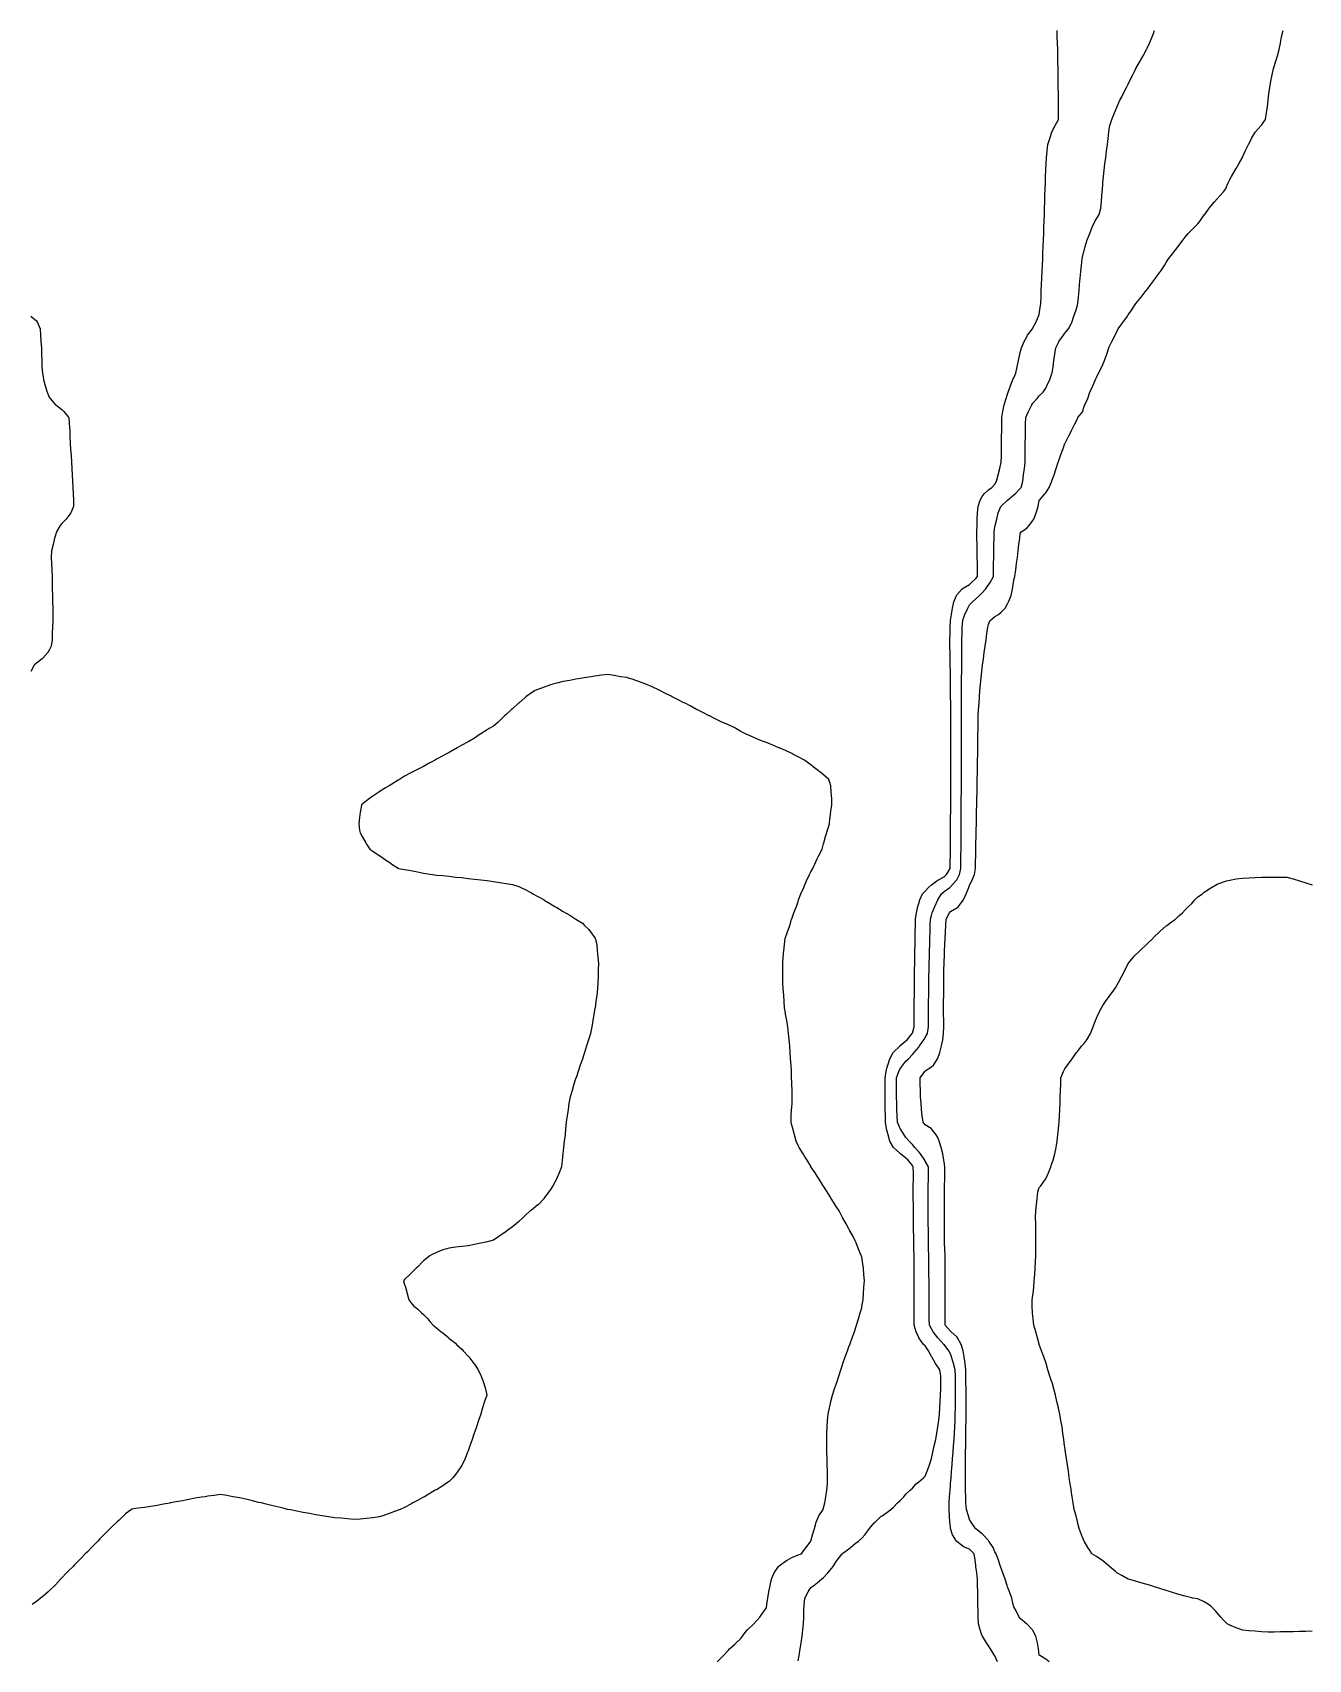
# Model space of a CAD drawing. Header units: inches. Extents: x -13671948.9 to -13671906.2, y 5686257.7 to 5686300.4.
# Drawn here: x -13671923.66 to -13671915.28, y 5686265.02 to 5686275.7 of the extents above; entities that cross this region are included whole.
import ezdxf

# ---------------------------------------------------------------- set-up
doc = ezdxf.new("R2010")
doc.units = ezdxf.units.IN
doc.header["$MEASUREMENT"] = 0

msp = doc.modelspace()

# ---------------------------------------------------------------- linework, layer by layer
for points in [[(-13671918.632, 5686265.007), (-13671918.626, 5686265.043), (-13671918.619, 5686265.085), (-13671918.613, 5686265.126), (-13671918.607, 5686265.168), (-13671918.602, 5686265.21), (-13671918.597, 5686265.251), (-13671918.595, 5686265.293), (-13671918.594, 5686265.335), (-13671918.592, 5686265.376), (-13671918.591, 5686265.395), (-13671918.589, 5686265.418), (-13671918.567, 5686265.46), (-13671918.549, 5686265.489), (-13671918.53, 5686265.502), (-13671918.507, 5686265.519), (-13671918.48, 5686265.543), (-13671918.466, 5686265.555), (-13671918.438, 5686265.585), (-13671918.424, 5686265.601), (-13671918.403, 5686265.627), (-13671918.382, 5686265.66), (-13671918.375, 5686265.668), (-13671918.344, 5686265.71), (-13671918.341, 5686265.712), (-13671918.299, 5686265.743), (-13671918.288, 5686265.752), (-13671918.257, 5686265.777), (-13671918.235, 5686265.793), (-13671918.215, 5686265.812), (-13671918.194, 5686265.835), (-13671918.174, 5686265.861), (-13671918.163, 5686265.877), (-13671918.132, 5686265.913), (-13671918.127, 5686265.918), (-13671918.09, 5686265.954), (-13671918.08, 5686265.96), (-13671918.049, 5686265.981), (-13671918.023, 5686266.002), (-13671918.007, 5686266.016), (-13671917.979, 5686266.044), (-13671917.965, 5686266.059), (-13671917.938, 5686266.085), (-13671917.924, 5686266.101), (-13671917.897, 5686266.127), (-13671917.882, 5686266.141), (-13671917.856, 5686266.169), (-13671917.84, 5686266.182), (-13671917.808, 5686266.21), (-13671917.798, 5686266.22), (-13671917.785, 5686266.252), (-13671917.769, 5686266.294), (-13671917.757, 5686266.335), (-13671917.757, 5686266.337), (-13671917.748, 5686266.377), (-13671917.738, 5686266.419), (-13671917.728, 5686266.461), (-13671917.722, 5686266.502), (-13671917.715, 5686266.544), (-13671917.715, 5686266.546), (-13671917.709, 5686266.586), (-13671917.704, 5686266.627), (-13671917.702, 5686266.669), (-13671917.699, 5686266.711), (-13671917.697, 5686266.752), (-13671917.696, 5686266.794), (-13671917.695, 5686266.836), (-13671917.694, 5686266.878), (-13671917.702, 5686266.919), (-13671917.715, 5686266.938), (-13671917.73, 5686266.961), (-13671917.755, 5686267.003), (-13671917.757, 5686267.007), (-13671917.776, 5686267.044), (-13671917.798, 5686267.076), (-13671917.808, 5686267.086), (-13671917.839, 5686267.128), (-13671917.84, 5686267.13), (-13671917.858, 5686267.169), (-13671917.87, 5686267.211), (-13671917.87, 5686267.253), (-13671917.87, 5686267.294), (-13671917.87, 5686267.336), (-13671917.87, 5686267.378), (-13671917.87, 5686267.42), (-13671917.87, 5686267.461), (-13671917.87, 5686267.503), (-13671917.87, 5686267.545), (-13671917.87, 5686267.586), (-13671917.871, 5686267.628), (-13671917.871, 5686267.67), (-13671917.872, 5686267.711), (-13671917.873, 5686267.753), (-13671917.873, 5686267.795), (-13671917.874, 5686267.837), (-13671917.874, 5686267.878), (-13671917.875, 5686267.92), (-13671917.875, 5686267.962), (-13671917.875, 5686268.003), (-13671917.876, 5686268.045), (-13671917.876, 5686268.087), (-13671917.876, 5686268.128), (-13671917.875, 5686268.17), (-13671917.875, 5686268.212), (-13671917.877, 5686268.253), (-13671917.882, 5686268.26), (-13671917.91, 5686268.295), (-13671917.924, 5686268.309), (-13671917.959, 5686268.337), (-13671917.965, 5686268.342), (-13671918.007, 5686268.379), (-13671918.007, 5686268.379), (-13671918.03, 5686268.42), (-13671918.041, 5686268.462), (-13671918.049, 5686268.494), (-13671918.051, 5686268.504), (-13671918.058, 5686268.545), (-13671918.059, 5686268.587), (-13671918.06, 5686268.629), (-13671918.061, 5686268.67), (-13671918.061, 5686268.712), (-13671918.061, 5686268.754), (-13671918.06, 5686268.796), (-13671918.06, 5686268.837), (-13671918.054, 5686268.879), (-13671918.049, 5686268.901), (-13671918.043, 5686268.921), (-13671918.03, 5686268.962), (-13671918.008, 5686269.004), (-13671918.007, 5686269.006), (-13671917.965, 5686269.044), (-13671917.964, 5686269.046), (-13671917.924, 5686269.079), (-13671917.916, 5686269.087), (-13671917.883, 5686269.129), (-13671917.882, 5686269.131), (-13671917.871, 5686269.171), (-13671917.871, 5686269.213), (-13671917.871, 5686269.254), (-13671917.87, 5686269.296), (-13671917.87, 5686269.338), (-13671917.869, 5686269.379), (-13671917.869, 5686269.421), (-13671917.868, 5686269.463), (-13671917.867, 5686269.504), (-13671917.867, 5686269.546), (-13671917.866, 5686269.588), (-13671917.865, 5686269.629), (-13671917.865, 5686269.671), (-13671917.864, 5686269.713), (-13671917.863, 5686269.755), (-13671917.863, 5686269.796), (-13671917.862, 5686269.838), (-13671917.861, 5686269.88), (-13671917.855, 5686269.921), (-13671917.846, 5686269.963), (-13671917.84, 5686269.983), (-13671917.834, 5686270.005), (-13671917.816, 5686270.046), (-13671917.798, 5686270.064), (-13671917.775, 5686270.088), (-13671917.757, 5686270.104), (-13671917.722, 5686270.13), (-13671917.715, 5686270.135), (-13671917.673, 5686270.158), (-13671917.657, 5686270.172), (-13671917.633, 5686270.213), (-13671917.633, 5686270.255), (-13671917.632, 5686270.297), (-13671917.632, 5686270.338), (-13671917.632, 5686270.358), (-13671917.632, 5686270.38), (-13671917.631, 5686270.422), (-13671917.631, 5686270.463), (-13671917.631, 5686270.505), (-13671917.631, 5686270.547), (-13671917.63, 5686270.589), (-13671917.63, 5686270.63), (-13671917.63, 5686270.672), (-13671917.63, 5686270.714), (-13671917.629, 5686270.755), (-13671917.629, 5686270.797), (-13671917.629, 5686270.839), (-13671917.629, 5686270.88), (-13671917.629, 5686270.922), (-13671917.629, 5686270.964), (-13671917.629, 5686271.005), (-13671917.629, 5686271.047), (-13671917.629, 5686271.089), (-13671917.629, 5686271.131), (-13671917.629, 5686271.172), (-13671917.63, 5686271.214), (-13671917.63, 5686271.256), (-13671917.63, 5686271.297), (-13671917.631, 5686271.339), (-13671917.631, 5686271.381), (-13671917.631, 5686271.422), (-13671917.632, 5686271.464), (-13671917.632, 5686271.47), (-13671917.632, 5686271.506), (-13671917.633, 5686271.548), (-13671917.634, 5686271.589), (-13671917.634, 5686271.631), (-13671917.635, 5686271.673), (-13671917.635, 5686271.714), (-13671917.634, 5686271.756), (-13671917.634, 5686271.798), (-13671917.632, 5686271.839), (-13671917.632, 5686271.841), (-13671917.626, 5686271.881), (-13671917.619, 5686271.923), (-13671917.61, 5686271.964), (-13671917.592, 5686272.006), (-13671917.59, 5686272.01), (-13671917.556, 5686272.048), (-13671917.548, 5686272.054), (-13671917.507, 5686272.077), (-13671917.493, 5686272.09), (-13671917.465, 5686272.117), (-13671917.454, 5686272.131), (-13671917.454, 5686272.173), (-13671917.455, 5686272.215), (-13671917.456, 5686272.256), (-13671917.456, 5686272.298), (-13671917.457, 5686272.34), (-13671917.458, 5686272.381), (-13671917.458, 5686272.423), (-13671917.457, 5686272.465), (-13671917.456, 5686272.507), (-13671917.454, 5686272.548), (-13671917.45, 5686272.59), (-13671917.436, 5686272.632), (-13671917.423, 5686272.656), (-13671917.411, 5686272.673), (-13671917.382, 5686272.7), (-13671917.359, 5686272.715), (-13671917.34, 5686272.737), (-13671917.329, 5686272.757), (-13671917.319, 5686272.798), (-13671917.308, 5686272.84), (-13671917.298, 5686272.882), (-13671917.298, 5686272.882), (-13671917.297, 5686272.924), (-13671917.297, 5686272.965), (-13671917.296, 5686273.007), (-13671917.296, 5686273.049), (-13671917.295, 5686273.09), (-13671917.294, 5686273.132), (-13671917.294, 5686273.174), (-13671917.287, 5686273.215), (-13671917.278, 5686273.257), (-13671917.266, 5686273.299), (-13671917.256, 5686273.328), (-13671917.252, 5686273.34), (-13671917.238, 5686273.382), (-13671917.221, 5686273.424), (-13671917.215, 5686273.435), (-13671917.203, 5686273.466), (-13671917.193, 5686273.507), (-13671917.185, 5686273.549), (-13671917.176, 5686273.591), (-13671917.173, 5686273.601), (-13671917.165, 5686273.632), (-13671917.148, 5686273.674), (-13671917.131, 5686273.705), (-13671917.125, 5686273.716), (-13671917.093, 5686273.757), (-13671917.09, 5686273.763), (-13671917.07, 5686273.799), (-13671917.053, 5686273.841), (-13671917.048, 5686273.852), (-13671917.044, 5686273.883), (-13671917.038, 5686273.924), (-13671917.036, 5686273.966), (-13671917.035, 5686274.008), (-13671917.033, 5686274.049), (-13671917.031, 5686274.091), (-13671917.03, 5686274.133), (-13671917.028, 5686274.174), (-13671917.026, 5686274.216), (-13671917.024, 5686274.258), (-13671917.023, 5686274.299), (-13671917.021, 5686274.341), (-13671917.019, 5686274.383), (-13671917.018, 5686274.425), (-13671917.016, 5686274.466), (-13671917.015, 5686274.508), (-13671917.013, 5686274.55), (-13671917.012, 5686274.591), (-13671917.011, 5686274.633), (-13671917.009, 5686274.675), (-13671917.008, 5686274.716), (-13671917.007, 5686274.758), (-13671917.006, 5686274.8), (-13671917.006, 5686274.804), (-13671917.004, 5686274.842), (-13671917, 5686274.883), (-13671916.996, 5686274.925), (-13671916.991, 5686274.967), (-13671916.98, 5686275.008), (-13671916.965, 5686275.05), (-13671916.965, 5686275.051), (-13671916.943, 5686275.092), (-13671916.923, 5686275.133), (-13671916.923, 5686275.133), (-13671916.923, 5686275.175), (-13671916.923, 5686275.202), (-13671916.923, 5686275.217), (-13671916.923, 5686275.259), (-13671916.923, 5686275.3), (-13671916.924, 5686275.342), (-13671916.924, 5686275.384), (-13671916.925, 5686275.425), (-13671916.925, 5686275.467), (-13671916.926, 5686275.509), (-13671916.926, 5686275.55), (-13671916.927, 5686275.592), (-13671916.929, 5686275.634), (-13671916.93, 5686275.675), (-13671916.931, 5686275.717)], [(-13671917.323, 5686265.001), (-13671917.34, 5686265.04), (-13671917.342, 5686265.043), (-13671917.368, 5686265.085), (-13671917.382, 5686265.106), (-13671917.394, 5686265.126), (-13671917.422, 5686265.168), (-13671917.423, 5686265.171), (-13671917.437, 5686265.21), (-13671917.447, 5686265.251), (-13671917.45, 5686265.293), (-13671917.45, 5686265.335), (-13671917.451, 5686265.376), (-13671917.451, 5686265.418), (-13671917.452, 5686265.46), (-13671917.454, 5686265.502), (-13671917.455, 5686265.543), (-13671917.458, 5686265.585), (-13671917.464, 5686265.627), (-13671917.465, 5686265.636), (-13671917.47, 5686265.668), (-13671917.476, 5686265.71), (-13671917.507, 5686265.74), (-13671917.535, 5686265.752), (-13671917.548, 5686265.758), (-13671917.59, 5686265.79), (-13671917.593, 5686265.793), (-13671917.619, 5686265.835), (-13671917.631, 5686265.877), (-13671917.632, 5686265.888), (-13671917.635, 5686265.918), (-13671917.638, 5686265.96), (-13671917.641, 5686266.002), (-13671917.64, 5686266.044), (-13671917.637, 5686266.085), (-13671917.634, 5686266.127), (-13671917.632, 5686266.16), (-13671917.631, 5686266.169), (-13671917.628, 5686266.21), (-13671917.625, 5686266.252), (-13671917.621, 5686266.294), (-13671917.618, 5686266.335), (-13671917.614, 5686266.377), (-13671917.611, 5686266.419), (-13671917.608, 5686266.461), (-13671917.605, 5686266.502), (-13671917.603, 5686266.544), (-13671917.601, 5686266.586), (-13671917.6, 5686266.627), (-13671917.599, 5686266.669), (-13671917.599, 5686266.711), (-13671917.598, 5686266.752), (-13671917.598, 5686266.794), (-13671917.598, 5686266.836), (-13671917.598, 5686266.878), (-13671917.601, 5686266.919), (-13671917.612, 5686266.961), (-13671917.624, 5686267.003), (-13671917.632, 5686267.024), (-13671917.642, 5686267.044), (-13671917.673, 5686267.084), (-13671917.675, 5686267.086), (-13671917.714, 5686267.128), (-13671917.715, 5686267.129), (-13671917.746, 5686267.169), (-13671917.757, 5686267.187), (-13671917.77, 5686267.211), (-13671917.771, 5686267.253), (-13671917.771, 5686267.294), (-13671917.771, 5686267.336), (-13671917.772, 5686267.378), (-13671917.772, 5686267.42), (-13671917.772, 5686267.461), (-13671917.772, 5686267.503), (-13671917.773, 5686267.545), (-13671917.773, 5686267.586), (-13671917.774, 5686267.628), (-13671917.774, 5686267.67), (-13671917.775, 5686267.711), (-13671917.776, 5686267.753), (-13671917.777, 5686267.795), (-13671917.777, 5686267.837), (-13671917.778, 5686267.878), (-13671917.778, 5686267.92), (-13671917.778, 5686267.962), (-13671917.778, 5686268.003), (-13671917.778, 5686268.045), (-13671917.778, 5686268.087), (-13671917.778, 5686268.128), (-13671917.777, 5686268.17), (-13671917.776, 5686268.212), (-13671917.777, 5686268.253), (-13671917.798, 5686268.29), (-13671917.801, 5686268.295), (-13671917.829, 5686268.337), (-13671917.84, 5686268.351), (-13671917.866, 5686268.379), (-13671917.882, 5686268.398), (-13671917.904, 5686268.42), (-13671917.924, 5686268.444), (-13671917.935, 5686268.462), (-13671917.962, 5686268.504), (-13671917.965, 5686268.508), (-13671917.979, 5686268.545), (-13671917.982, 5686268.587), (-13671917.983, 5686268.629), (-13671917.985, 5686268.67), (-13671917.986, 5686268.712), (-13671917.986, 5686268.754), (-13671917.986, 5686268.796), (-13671917.986, 5686268.837), (-13671917.972, 5686268.879), (-13671917.965, 5686268.893), (-13671917.944, 5686268.921), (-13671917.924, 5686268.946), (-13671917.908, 5686268.962), (-13671917.882, 5686268.99), (-13671917.871, 5686269.004), (-13671917.84, 5686269.039), (-13671917.835, 5686269.046), (-13671917.807, 5686269.087), (-13671917.798, 5686269.102), (-13671917.783, 5686269.129), (-13671917.775, 5686269.171), (-13671917.775, 5686269.213), (-13671917.775, 5686269.254), (-13671917.775, 5686269.296), (-13671917.775, 5686269.338), (-13671917.774, 5686269.379), (-13671917.774, 5686269.421), (-13671917.773, 5686269.463), (-13671917.773, 5686269.504), (-13671917.772, 5686269.546), (-13671917.771, 5686269.588), (-13671917.77, 5686269.629), (-13671917.769, 5686269.671), (-13671917.768, 5686269.713), (-13671917.767, 5686269.755), (-13671917.766, 5686269.796), (-13671917.764, 5686269.838), (-13671917.763, 5686269.88), (-13671917.757, 5686269.904), (-13671917.752, 5686269.921), (-13671917.735, 5686269.963), (-13671917.715, 5686270.005), (-13671917.715, 5686270.005), (-13671917.691, 5686270.046), (-13671917.673, 5686270.06), (-13671917.635, 5686270.088), (-13671917.632, 5686270.091), (-13671917.596, 5686270.13), (-13671917.59, 5686270.138), (-13671917.572, 5686270.172), (-13671917.563, 5686270.213), (-13671917.563, 5686270.255), (-13671917.563, 5686270.297), (-13671917.562, 5686270.338), (-13671917.562, 5686270.38), (-13671917.562, 5686270.422), (-13671917.562, 5686270.463), (-13671917.561, 5686270.505), (-13671917.561, 5686270.547), (-13671917.561, 5686270.589), (-13671917.561, 5686270.63), (-13671917.561, 5686270.672), (-13671917.56, 5686270.714), (-13671917.56, 5686270.755), (-13671917.56, 5686270.797), (-13671917.56, 5686270.839), (-13671917.56, 5686270.88), (-13671917.56, 5686270.922), (-13671917.56, 5686270.964), (-13671917.559, 5686271.005), (-13671917.559, 5686271.047), (-13671917.559, 5686271.089), (-13671917.559, 5686271.131), (-13671917.56, 5686271.172), (-13671917.56, 5686271.214), (-13671917.56, 5686271.256), (-13671917.559, 5686271.297), (-13671917.559, 5686271.339), (-13671917.559, 5686271.381), (-13671917.559, 5686271.422), (-13671917.559, 5686271.464), (-13671917.558, 5686271.506), (-13671917.558, 5686271.548), (-13671917.558, 5686271.589), (-13671917.557, 5686271.631), (-13671917.557, 5686271.673), (-13671917.556, 5686271.714), (-13671917.555, 5686271.756), (-13671917.554, 5686271.798), (-13671917.551, 5686271.839), (-13671917.548, 5686271.849), (-13671917.537, 5686271.881), (-13671917.518, 5686271.923), (-13671917.507, 5686271.944), (-13671917.487, 5686271.964), (-13671917.465, 5686271.984), (-13671917.441, 5686272.006), (-13671917.423, 5686272.023), (-13671917.401, 5686272.048), (-13671917.382, 5686272.075), (-13671917.372, 5686272.09), (-13671917.349, 5686272.131), (-13671917.348, 5686272.173), (-13671917.348, 5686272.215), (-13671917.347, 5686272.256), (-13671917.347, 5686272.298), (-13671917.346, 5686272.34), (-13671917.345, 5686272.381), (-13671917.345, 5686272.423), (-13671917.34, 5686272.455), (-13671917.338, 5686272.465), (-13671917.328, 5686272.507), (-13671917.318, 5686272.548), (-13671917.3, 5686272.59), (-13671917.298, 5686272.592), (-13671917.256, 5686272.632), (-13671917.256, 5686272.632), (-13671917.215, 5686272.666), (-13671917.207, 5686272.673), (-13671917.173, 5686272.708), (-13671917.168, 5686272.715), (-13671917.156, 5686272.757), (-13671917.151, 5686272.798), (-13671917.146, 5686272.84), (-13671917.142, 5686272.882), (-13671917.142, 5686272.924), (-13671917.141, 5686272.965), (-13671917.14, 5686273.007), (-13671917.139, 5686273.049), (-13671917.139, 5686273.09), (-13671917.138, 5686273.132), (-13671917.137, 5686273.174), (-13671917.131, 5686273.189), (-13671917.12, 5686273.215), (-13671917.097, 5686273.257), (-13671917.09, 5686273.268), (-13671917.063, 5686273.299), (-13671917.048, 5686273.316), (-13671917.022, 5686273.34), (-13671917.006, 5686273.367), (-13671916.998, 5686273.382), (-13671916.979, 5686273.424), (-13671916.965, 5686273.463), (-13671916.964, 5686273.466), (-13671916.957, 5686273.507), (-13671916.952, 5686273.549), (-13671916.947, 5686273.591), (-13671916.94, 5686273.632), (-13671916.923, 5686273.667), (-13671916.919, 5686273.674), (-13671916.89, 5686273.716), (-13671916.881, 5686273.728), (-13671916.856, 5686273.757), (-13671916.839, 5686273.789), (-13671916.834, 5686273.799), (-13671916.821, 5686273.841), (-13671916.807, 5686273.883), (-13671916.798, 5686273.913), (-13671916.794, 5686273.924), (-13671916.79, 5686273.966), (-13671916.787, 5686274.008), (-13671916.783, 5686274.049), (-13671916.779, 5686274.091), (-13671916.775, 5686274.133), (-13671916.77, 5686274.174), (-13671916.766, 5686274.216), (-13671916.757, 5686274.258), (-13671916.756, 5686274.261), (-13671916.746, 5686274.299), (-13671916.733, 5686274.341), (-13671916.717, 5686274.383), (-13671916.714, 5686274.391), (-13671916.701, 5686274.425), (-13671916.681, 5686274.466), (-13671916.673, 5686274.48), (-13671916.654, 5686274.508), (-13671916.643, 5686274.55), (-13671916.64, 5686274.591), (-13671916.637, 5686274.633), (-13671916.634, 5686274.675), (-13671916.631, 5686274.707), (-13671916.63, 5686274.716), (-13671916.627, 5686274.758), (-13671916.623, 5686274.8), (-13671916.617, 5686274.842), (-13671916.611, 5686274.883), (-13671916.606, 5686274.925), (-13671916.6, 5686274.967), (-13671916.595, 5686275.008), (-13671916.591, 5686275.05), (-13671916.589, 5686275.069), (-13671916.585, 5686275.092), (-13671916.572, 5686275.133), (-13671916.555, 5686275.175), (-13671916.548, 5686275.192), (-13671916.537, 5686275.217), (-13671916.518, 5686275.259), (-13671916.506, 5686275.282), (-13671916.497, 5686275.3), (-13671916.476, 5686275.342), (-13671916.464, 5686275.364), (-13671916.455, 5686275.384), (-13671916.434, 5686275.425), (-13671916.422, 5686275.448), (-13671916.413, 5686275.467), (-13671916.39, 5686275.509), (-13671916.381, 5686275.524), (-13671916.365, 5686275.55), (-13671916.343, 5686275.592), (-13671916.339, 5686275.602), (-13671916.325, 5686275.634), (-13671916.307, 5686275.675), (-13671916.297, 5686275.698), (-13671916.291, 5686275.717)], [(-13671916.984, 5686265.001), (-13671917.006, 5686265.018), (-13671917.045, 5686265.043), (-13671917.048, 5686265.045), (-13671917.054, 5686265.085), (-13671917.061, 5686265.126), (-13671917.072, 5686265.168), (-13671917.09, 5686265.206), (-13671917.092, 5686265.21), (-13671917.131, 5686265.25), (-13671917.133, 5686265.251), (-13671917.173, 5686265.285), (-13671917.18, 5686265.293), (-13671917.201, 5686265.335), (-13671917.215, 5686265.362), (-13671917.219, 5686265.376), (-13671917.229, 5686265.418), (-13671917.245, 5686265.46), (-13671917.256, 5686265.492), (-13671917.259, 5686265.502), (-13671917.273, 5686265.543), (-13671917.287, 5686265.585), (-13671917.298, 5686265.615), (-13671917.302, 5686265.627), (-13671917.317, 5686265.668), (-13671917.331, 5686265.71), (-13671917.34, 5686265.724), (-13671917.352, 5686265.752), (-13671917.379, 5686265.793), (-13671917.382, 5686265.797), (-13671917.417, 5686265.835), (-13671917.423, 5686265.841), (-13671917.465, 5686265.875), (-13671917.467, 5686265.877), (-13671917.495, 5686265.918), (-13671917.507, 5686265.935), (-13671917.514, 5686265.96), (-13671917.526, 5686266.002), (-13671917.53, 5686266.044), (-13671917.531, 5686266.085), (-13671917.533, 5686266.127), (-13671917.534, 5686266.169), (-13671917.534, 5686266.21), (-13671917.534, 5686266.252), (-13671917.534, 5686266.294), (-13671917.533, 5686266.335), (-13671917.532, 5686266.377), (-13671917.531, 5686266.419), (-13671917.531, 5686266.461), (-13671917.53, 5686266.502), (-13671917.53, 5686266.544), (-13671917.529, 5686266.586), (-13671917.529, 5686266.627), (-13671917.529, 5686266.669), (-13671917.529, 5686266.711), (-13671917.529, 5686266.752), (-13671917.529, 5686266.794), (-13671917.53, 5686266.836), (-13671917.53, 5686266.878), (-13671917.531, 5686266.919), (-13671917.536, 5686266.961), (-13671917.542, 5686267.003), (-13671917.548, 5686267.044), (-13671917.548, 5686267.044), (-13671917.562, 5686267.086), (-13671917.585, 5686267.128), (-13671917.59, 5686267.135), (-13671917.627, 5686267.169), (-13671917.632, 5686267.173), (-13671917.666, 5686267.211), (-13671917.666, 5686267.253), (-13671917.666, 5686267.294), (-13671917.666, 5686267.336), (-13671917.666, 5686267.378), (-13671917.666, 5686267.42), (-13671917.666, 5686267.461), (-13671917.666, 5686267.503), (-13671917.666, 5686267.545), (-13671917.666, 5686267.586), (-13671917.666, 5686267.628), (-13671917.667, 5686267.67), (-13671917.668, 5686267.711), (-13671917.67, 5686267.753), (-13671917.671, 5686267.795), (-13671917.671, 5686267.837), (-13671917.672, 5686267.878), (-13671917.672, 5686267.92), (-13671917.672, 5686267.962), (-13671917.671, 5686268.003), (-13671917.671, 5686268.045), (-13671917.671, 5686268.087), (-13671917.67, 5686268.128), (-13671917.669, 5686268.17), (-13671917.669, 5686268.212), (-13671917.668, 5686268.253), (-13671917.673, 5686268.285), (-13671917.675, 5686268.295), (-13671917.681, 5686268.337), (-13671917.692, 5686268.379), (-13671917.706, 5686268.42), (-13671917.715, 5686268.444), (-13671917.725, 5686268.462), (-13671917.757, 5686268.501), (-13671917.759, 5686268.504), (-13671917.798, 5686268.529), (-13671917.811, 5686268.545), (-13671917.817, 5686268.587), (-13671917.821, 5686268.629), (-13671917.825, 5686268.67), (-13671917.828, 5686268.712), (-13671917.829, 5686268.754), (-13671917.83, 5686268.796), (-13671917.831, 5686268.837), (-13671917.801, 5686268.879), (-13671917.798, 5686268.882), (-13671917.757, 5686268.908), (-13671917.744, 5686268.921), (-13671917.717, 5686268.962), (-13671917.715, 5686268.966), (-13671917.701, 5686269.004), (-13671917.69, 5686269.046), (-13671917.682, 5686269.087), (-13671917.677, 5686269.129), (-13671917.676, 5686269.171), (-13671917.676, 5686269.213), (-13671917.677, 5686269.254), (-13671917.677, 5686269.296), (-13671917.677, 5686269.338), (-13671917.676, 5686269.379), (-13671917.676, 5686269.421), (-13671917.676, 5686269.463), (-13671917.675, 5686269.504), (-13671917.675, 5686269.546), (-13671917.674, 5686269.588), (-13671917.673, 5686269.61), (-13671917.672, 5686269.629), (-13671917.67, 5686269.671), (-13671917.668, 5686269.713), (-13671917.666, 5686269.755), (-13671917.664, 5686269.796), (-13671917.662, 5686269.838), (-13671917.66, 5686269.88), (-13671917.638, 5686269.921), (-13671917.632, 5686269.93), (-13671917.59, 5686269.954), (-13671917.579, 5686269.963), (-13671917.548, 5686270.003), (-13671917.547, 5686270.005), (-13671917.528, 5686270.046), (-13671917.511, 5686270.088), (-13671917.507, 5686270.103), (-13671917.491, 5686270.13), (-13671917.474, 5686270.172), (-13671917.467, 5686270.213), (-13671917.467, 5686270.255), (-13671917.466, 5686270.297), (-13671917.465, 5686270.338), (-13671917.465, 5686270.339), (-13671917.464, 5686270.38), (-13671917.463, 5686270.422), (-13671917.462, 5686270.463), (-13671917.461, 5686270.505), (-13671917.46, 5686270.547), (-13671917.46, 5686270.589), (-13671917.459, 5686270.63), (-13671917.458, 5686270.672), (-13671917.457, 5686270.714), (-13671917.457, 5686270.755), (-13671917.456, 5686270.797), (-13671917.455, 5686270.839), (-13671917.455, 5686270.88), (-13671917.454, 5686270.922), (-13671917.453, 5686270.964), (-13671917.453, 5686271.005), (-13671917.452, 5686271.047), (-13671917.451, 5686271.089), (-13671917.45, 5686271.131), (-13671917.449, 5686271.172), (-13671917.449, 5686271.214), (-13671917.447, 5686271.256), (-13671917.444, 5686271.297), (-13671917.441, 5686271.339), (-13671917.438, 5686271.381), (-13671917.434, 5686271.422), (-13671917.43, 5686271.464), (-13671917.426, 5686271.506), (-13671917.423, 5686271.528), (-13671917.421, 5686271.548), (-13671917.415, 5686271.589), (-13671917.41, 5686271.631), (-13671917.404, 5686271.673), (-13671917.398, 5686271.714), (-13671917.393, 5686271.756), (-13671917.387, 5686271.798), (-13671917.382, 5686271.815), (-13671917.373, 5686271.839), (-13671917.34, 5686271.868), (-13671917.317, 5686271.881), (-13671917.298, 5686271.895), (-13671917.273, 5686271.923), (-13671917.256, 5686271.951), (-13671917.25, 5686271.964), (-13671917.234, 5686272.006), (-13671917.224, 5686272.048), (-13671917.217, 5686272.09), (-13671917.215, 5686272.108), (-13671917.209, 5686272.131), (-13671917.203, 5686272.173), (-13671917.198, 5686272.215), (-13671917.192, 5686272.256), (-13671917.187, 5686272.298), (-13671917.182, 5686272.34), (-13671917.177, 5686272.381), (-13671917.173, 5686272.413), (-13671917.168, 5686272.423), (-13671917.131, 5686272.447), (-13671917.114, 5686272.465), (-13671917.09, 5686272.498), (-13671917.085, 5686272.507), (-13671917.068, 5686272.548), (-13671917.056, 5686272.59), (-13671917.048, 5686272.631), (-13671917.047, 5686272.632), (-13671917.011, 5686272.673), (-13671917.006, 5686272.68), (-13671916.983, 5686272.715), (-13671916.965, 5686272.757), (-13671916.965, 5686272.758), (-13671916.95, 5686272.798), (-13671916.937, 5686272.84), (-13671916.924, 5686272.882), (-13671916.923, 5686272.886), (-13671916.909, 5686272.924), (-13671916.894, 5686272.965), (-13671916.881, 5686273.004), (-13671916.879, 5686273.007), (-13671916.857, 5686273.049), (-13671916.839, 5686273.083), (-13671916.836, 5686273.09), (-13671916.815, 5686273.132), (-13671916.798, 5686273.166), (-13671916.794, 5686273.174), (-13671916.762, 5686273.215), (-13671916.756, 5686273.242), (-13671916.749, 5686273.257), (-13671916.73, 5686273.299), (-13671916.716, 5686273.34), (-13671916.714, 5686273.345), (-13671916.697, 5686273.382), (-13671916.678, 5686273.424), (-13671916.673, 5686273.437), (-13671916.66, 5686273.466), (-13671916.638, 5686273.507), (-13671916.631, 5686273.522), (-13671916.619, 5686273.549), (-13671916.604, 5686273.591), (-13671916.591, 5686273.632), (-13671916.589, 5686273.638), (-13671916.571, 5686273.674), (-13671916.55, 5686273.716), (-13671916.548, 5686273.72), (-13671916.529, 5686273.757), (-13671916.506, 5686273.79), (-13671916.5, 5686273.799), (-13671916.469, 5686273.841), (-13671916.464, 5686273.849), (-13671916.441, 5686273.883), (-13671916.422, 5686273.91), (-13671916.413, 5686273.924), (-13671916.381, 5686273.962), (-13671916.378, 5686273.966), (-13671916.345, 5686274.008), (-13671916.339, 5686274.016), (-13671916.316, 5686274.049), (-13671916.297, 5686274.073), (-13671916.285, 5686274.091), (-13671916.256, 5686274.129), (-13671916.253, 5686274.133), (-13671916.225, 5686274.174), (-13671916.214, 5686274.192), (-13671916.2, 5686274.216), (-13671916.172, 5686274.249), (-13671916.166, 5686274.258), (-13671916.135, 5686274.299), (-13671916.131, 5686274.305), (-13671916.104, 5686274.341), (-13671916.089, 5686274.36), (-13671916.07, 5686274.383), (-13671916.047, 5686274.407), (-13671916.029, 5686274.425), (-13671916.006, 5686274.446), (-13671915.991, 5686274.466), (-13671915.964, 5686274.505), (-13671915.961, 5686274.508), (-13671915.932, 5686274.55), (-13671915.922, 5686274.563), (-13671915.898, 5686274.591), (-13671915.88, 5686274.611), (-13671915.861, 5686274.633), (-13671915.839, 5686274.658), (-13671915.826, 5686274.675), (-13671915.808, 5686274.716), (-13671915.797, 5686274.738), (-13671915.786, 5686274.758), (-13671915.761, 5686274.8), (-13671915.755, 5686274.81), (-13671915.737, 5686274.842), (-13671915.714, 5686274.883), (-13671915.714, 5686274.884), (-13671915.696, 5686274.925), (-13671915.673, 5686274.967), (-13671915.672, 5686274.97), (-13671915.654, 5686275.008), (-13671915.63, 5686275.048), (-13671915.629, 5686275.05), (-13671915.59, 5686275.092), (-13671915.589, 5686275.094), (-13671915.562, 5686275.133), (-13671915.556, 5686275.175), (-13671915.55, 5686275.217), (-13671915.547, 5686275.236), (-13671915.545, 5686275.259), (-13671915.54, 5686275.3), (-13671915.534, 5686275.342), (-13671915.527, 5686275.384), (-13671915.518, 5686275.425), (-13671915.509, 5686275.467), (-13671915.505, 5686275.481), (-13671915.497, 5686275.509), (-13671915.483, 5686275.55), (-13671915.472, 5686275.592), (-13671915.464, 5686275.634), (-13671915.463, 5686275.635), (-13671915.456, 5686275.675), (-13671915.447, 5686275.717)], [(-13671923.673, 5686273.841), (-13671923.636, 5686273.81), (-13671923.629, 5686273.799), (-13671923.613, 5686273.757), (-13671923.61, 5686273.716), (-13671923.607, 5686273.674), (-13671923.604, 5686273.632), (-13671923.603, 5686273.591), (-13671923.601, 5686273.549), (-13671923.6, 5686273.507), (-13671923.597, 5686273.466), (-13671923.594, 5686273.454), (-13671923.589, 5686273.424), (-13671923.579, 5686273.382), (-13671923.567, 5686273.34), (-13671923.553, 5686273.309), (-13671923.547, 5686273.299), (-13671923.511, 5686273.258), (-13671923.51, 5686273.257), (-13671923.469, 5686273.228), (-13671923.456, 5686273.215), (-13671923.428, 5686273.18), (-13671923.423, 5686273.174), (-13671923.421, 5686273.132), (-13671923.418, 5686273.09), (-13671923.416, 5686273.049), (-13671923.414, 5686273.007), (-13671923.412, 5686272.965), (-13671923.409, 5686272.924), (-13671923.407, 5686272.882), (-13671923.404, 5686272.84), (-13671923.402, 5686272.798), (-13671923.4, 5686272.757), (-13671923.398, 5686272.715), (-13671923.396, 5686272.673), (-13671923.394, 5686272.632), (-13671923.392, 5686272.59), (-13671923.41, 5686272.548), (-13671923.428, 5686272.525), (-13671923.442, 5686272.507), (-13671923.469, 5686272.479), (-13671923.48, 5686272.465), (-13671923.504, 5686272.423), (-13671923.511, 5686272.401), (-13671923.517, 5686272.381), (-13671923.527, 5686272.34), (-13671923.537, 5686272.298), (-13671923.539, 5686272.256), (-13671923.538, 5686272.215), (-13671923.536, 5686272.173), (-13671923.534, 5686272.131), (-13671923.533, 5686272.09), (-13671923.532, 5686272.048), (-13671923.531, 5686272.006), (-13671923.53, 5686271.964), (-13671923.529, 5686271.923), (-13671923.529, 5686271.881), (-13671923.529, 5686271.839), (-13671923.53, 5686271.798), (-13671923.532, 5686271.756), (-13671923.534, 5686271.714), (-13671923.54, 5686271.673), (-13671923.553, 5686271.647), (-13671923.562, 5686271.631), (-13671923.594, 5686271.593), (-13671923.599, 5686271.589), (-13671923.636, 5686271.56), (-13671923.651, 5686271.548), (-13671923.673, 5686271.506)], [(-13671919.165, 5686265.001), (-13671919.133, 5686265.032), (-13671919.123, 5686265.043), (-13671919.091, 5686265.077), (-13671919.084, 5686265.085), (-13671919.049, 5686265.117), (-13671919.039, 5686265.126), (-13671919.008, 5686265.153), (-13671918.999, 5686265.168), (-13671918.967, 5686265.21), (-13671918.966, 5686265.21), (-13671918.924, 5686265.251), (-13671918.924, 5686265.251), (-13671918.883, 5686265.293), (-13671918.883, 5686265.294), (-13671918.856, 5686265.335), (-13671918.841, 5686265.356), (-13671918.838, 5686265.376), (-13671918.832, 5686265.418), (-13671918.825, 5686265.46), (-13671918.817, 5686265.502), (-13671918.807, 5686265.543), (-13671918.799, 5686265.565), (-13671918.791, 5686265.585), (-13671918.762, 5686265.627), (-13671918.758, 5686265.631), (-13671918.716, 5686265.661), (-13671918.705, 5686265.668), (-13671918.674, 5686265.685), (-13671918.632, 5686265.703), (-13671918.61, 5686265.71), (-13671918.591, 5686265.738), (-13671918.579, 5686265.752), (-13671918.549, 5686265.793), (-13671918.549, 5686265.793), (-13671918.539, 5686265.835), (-13671918.524, 5686265.877), (-13671918.513, 5686265.918), (-13671918.507, 5686265.934), (-13671918.496, 5686265.96), (-13671918.468, 5686266.002), (-13671918.466, 5686266.012), (-13671918.456, 5686266.044), (-13671918.45, 5686266.085), (-13671918.445, 5686266.127), (-13671918.44, 5686266.169), (-13671918.44, 5686266.21), (-13671918.44, 5686266.252), (-13671918.441, 5686266.294), (-13671918.442, 5686266.335), (-13671918.443, 5686266.377), (-13671918.444, 5686266.419), (-13671918.445, 5686266.461), (-13671918.443, 5686266.502), (-13671918.442, 5686266.544), (-13671918.44, 5686266.586), (-13671918.435, 5686266.627), (-13671918.426, 5686266.669), (-13671918.424, 5686266.677), (-13671918.417, 5686266.711), (-13671918.407, 5686266.752), (-13671918.393, 5686266.794), (-13671918.382, 5686266.825), (-13671918.379, 5686266.836), (-13671918.366, 5686266.878), (-13671918.352, 5686266.919), (-13671918.341, 5686266.952), (-13671918.338, 5686266.961), (-13671918.323, 5686267.003), (-13671918.308, 5686267.044), (-13671918.299, 5686267.07), (-13671918.293, 5686267.086), (-13671918.278, 5686267.128), (-13671918.262, 5686267.169), (-13671918.257, 5686267.183), (-13671918.248, 5686267.211), (-13671918.236, 5686267.253), (-13671918.225, 5686267.294), (-13671918.215, 5686267.326), (-13671918.213, 5686267.336), (-13671918.206, 5686267.378), (-13671918.203, 5686267.42), (-13671918.2, 5686267.461), (-13671918.196, 5686267.503), (-13671918.2, 5686267.545), (-13671918.204, 5686267.586), (-13671918.209, 5686267.628), (-13671918.215, 5686267.66), (-13671918.218, 5686267.67), (-13671918.235, 5686267.711), (-13671918.252, 5686267.753), (-13671918.257, 5686267.766), (-13671918.272, 5686267.795), (-13671918.295, 5686267.837), (-13671918.299, 5686267.844), (-13671918.317, 5686267.878), (-13671918.341, 5686267.92), (-13671918.341, 5686267.92), (-13671918.364, 5686267.962), (-13671918.382, 5686267.992), (-13671918.389, 5686268.003), (-13671918.415, 5686268.045), (-13671918.424, 5686268.059), (-13671918.441, 5686268.087), (-13671918.466, 5686268.126), (-13671918.467, 5686268.128), (-13671918.494, 5686268.17), (-13671918.507, 5686268.191), (-13671918.521, 5686268.212), (-13671918.548, 5686268.253), (-13671918.549, 5686268.256), (-13671918.574, 5686268.295), (-13671918.591, 5686268.322), (-13671918.6, 5686268.337), (-13671918.626, 5686268.379), (-13671918.632, 5686268.393), (-13671918.645, 5686268.42), (-13671918.657, 5686268.462), (-13671918.668, 5686268.504), (-13671918.674, 5686268.526), (-13671918.679, 5686268.545), (-13671918.678, 5686268.587), (-13671918.675, 5686268.629), (-13671918.674, 5686268.64), (-13671918.672, 5686268.67), (-13671918.671, 5686268.712), (-13671918.672, 5686268.754), (-13671918.674, 5686268.796), (-13671918.674, 5686268.81), (-13671918.675, 5686268.837), (-13671918.677, 5686268.879), (-13671918.679, 5686268.921), (-13671918.682, 5686268.962), (-13671918.684, 5686269.004), (-13671918.688, 5686269.046), (-13671918.691, 5686269.087), (-13671918.695, 5686269.129), (-13671918.7, 5686269.171), (-13671918.707, 5686269.213), (-13671918.715, 5686269.254), (-13671918.716, 5686269.261), (-13671918.722, 5686269.296), (-13671918.724, 5686269.338), (-13671918.727, 5686269.379), (-13671918.73, 5686269.421), (-13671918.732, 5686269.463), (-13671918.732, 5686269.504), (-13671918.732, 5686269.546), (-13671918.732, 5686269.588), (-13671918.73, 5686269.629), (-13671918.727, 5686269.671), (-13671918.723, 5686269.713), (-13671918.717, 5686269.755), (-13671918.716, 5686269.758), (-13671918.702, 5686269.796), (-13671918.688, 5686269.838), (-13671918.675, 5686269.88), (-13671918.674, 5686269.881), (-13671918.66, 5686269.921), (-13671918.644, 5686269.963), (-13671918.632, 5686269.996), (-13671918.629, 5686270.005), (-13671918.615, 5686270.046), (-13671918.596, 5686270.088), (-13671918.591, 5686270.1), (-13671918.577, 5686270.13), (-13671918.557, 5686270.172), (-13671918.549, 5686270.189), (-13671918.537, 5686270.213), (-13671918.517, 5686270.255), (-13671918.507, 5686270.276), (-13671918.497, 5686270.297), (-13671918.475, 5686270.338), (-13671918.466, 5686270.374), (-13671918.464, 5686270.38), (-13671918.452, 5686270.422), (-13671918.439, 5686270.463), (-13671918.427, 5686270.505), (-13671918.424, 5686270.54), (-13671918.423, 5686270.547), (-13671918.418, 5686270.589), (-13671918.412, 5686270.63), (-13671918.412, 5686270.672), (-13671918.415, 5686270.714), (-13671918.418, 5686270.755), (-13671918.424, 5686270.777), (-13671918.43, 5686270.797), (-13671918.466, 5686270.827), (-13671918.48, 5686270.839), (-13671918.507, 5686270.86), (-13671918.533, 5686270.88), (-13671918.549, 5686270.892), (-13671918.588, 5686270.922), (-13671918.591, 5686270.923), (-13671918.632, 5686270.946), (-13671918.667, 5686270.964), (-13671918.674, 5686270.967), (-13671918.716, 5686270.986), (-13671918.758, 5686271.005), (-13671918.759, 5686271.005), (-13671918.799, 5686271.022), (-13671918.841, 5686271.039), (-13671918.86, 5686271.047), (-13671918.883, 5686271.056), (-13671918.924, 5686271.073), (-13671918.964, 5686271.089), (-13671918.966, 5686271.09), (-13671919.008, 5686271.111), (-13671919.042, 5686271.131), (-13671919.049, 5686271.135), (-13671919.091, 5686271.156), (-13671919.128, 5686271.172), (-13671919.133, 5686271.174), (-13671919.174, 5686271.194), (-13671919.215, 5686271.214), (-13671919.216, 5686271.215), (-13671919.258, 5686271.236), (-13671919.298, 5686271.256), (-13671919.3, 5686271.256), (-13671919.341, 5686271.28), (-13671919.375, 5686271.297), (-13671919.383, 5686271.301), (-13671919.425, 5686271.322), (-13671919.459, 5686271.339), (-13671919.466, 5686271.343), (-13671919.508, 5686271.364), (-13671919.541, 5686271.381), (-13671919.55, 5686271.385), (-13671919.591, 5686271.406), (-13671919.633, 5686271.422), (-13671919.634, 5686271.422), (-13671919.675, 5686271.438), (-13671919.717, 5686271.454), (-13671919.753, 5686271.464), (-13671919.758, 5686271.466), (-13671919.8, 5686271.472), (-13671919.842, 5686271.479), (-13671919.883, 5686271.486), (-13671919.925, 5686271.481), (-13671919.967, 5686271.475), (-13671920.008, 5686271.469), (-13671920.038, 5686271.464), (-13671920.05, 5686271.462), (-13671920.092, 5686271.455), (-13671920.133, 5686271.448), (-13671920.175, 5686271.44), (-13671920.217, 5686271.43), (-13671920.243, 5686271.422), (-13671920.259, 5686271.418), (-13671920.3, 5686271.404), (-13671920.342, 5686271.388), (-13671920.359, 5686271.381), (-13671920.384, 5686271.366), (-13671920.422, 5686271.339), (-13671920.425, 5686271.336), (-13671920.467, 5686271.299), (-13671920.469, 5686271.297), (-13671920.509, 5686271.261), (-13671920.516, 5686271.256), (-13671920.55, 5686271.224), (-13671920.562, 5686271.214), (-13671920.592, 5686271.185), (-13671920.606, 5686271.172), (-13671920.634, 5686271.147), (-13671920.662, 5686271.131), (-13671920.676, 5686271.122), (-13671920.717, 5686271.096), (-13671920.728, 5686271.089), (-13671920.759, 5686271.069), (-13671920.796, 5686271.047), (-13671920.801, 5686271.045), (-13671920.842, 5686271.022), (-13671920.872, 5686271.005), (-13671920.884, 5686270.999), (-13671920.926, 5686270.975), (-13671920.947, 5686270.964), (-13671920.967, 5686270.953), (-13671921.009, 5686270.93), (-13671921.022, 5686270.922), (-13671921.051, 5686270.906), (-13671921.093, 5686270.883), (-13671921.097, 5686270.88), (-13671921.134, 5686270.862), (-13671921.176, 5686270.841), (-13671921.181, 5686270.839), (-13671921.218, 5686270.818), (-13671921.251, 5686270.797), (-13671921.259, 5686270.792), (-13671921.301, 5686270.767), (-13671921.32, 5686270.755), (-13671921.343, 5686270.741), (-13671921.384, 5686270.716), (-13671921.387, 5686270.714), (-13671921.426, 5686270.687), (-13671921.449, 5686270.672), (-13671921.468, 5686270.656), (-13671921.501, 5686270.63), (-13671921.508, 5686270.589), (-13671921.509, 5686270.581), (-13671921.513, 5686270.547), (-13671921.518, 5686270.505), (-13671921.514, 5686270.463), (-13671921.509, 5686270.447), (-13671921.496, 5686270.422), (-13671921.473, 5686270.38), (-13671921.468, 5686270.372), (-13671921.446, 5686270.338), (-13671921.426, 5686270.325), (-13671921.384, 5686270.298), (-13671921.382, 5686270.297), (-13671921.343, 5686270.269), (-13671921.322, 5686270.255), (-13671921.301, 5686270.241), (-13671921.259, 5686270.214), (-13671921.258, 5686270.213), (-13671921.218, 5686270.206), (-13671921.176, 5686270.198), (-13671921.134, 5686270.19), (-13671921.093, 5686270.182), (-13671921.051, 5686270.174), (-13671921.035, 5686270.172), (-13671921.009, 5686270.169), (-13671920.967, 5686270.165), (-13671920.926, 5686270.161), (-13671920.884, 5686270.156), (-13671920.842, 5686270.152), (-13671920.801, 5686270.147), (-13671920.759, 5686270.142), (-13671920.717, 5686270.137), (-13671920.676, 5686270.132), (-13671920.662, 5686270.13), (-13671920.634, 5686270.126), (-13671920.592, 5686270.12), (-13671920.55, 5686270.114), (-13671920.509, 5686270.107), (-13671920.467, 5686270.094), (-13671920.455, 5686270.088), (-13671920.425, 5686270.073), (-13671920.384, 5686270.051), (-13671920.376, 5686270.046), (-13671920.342, 5686270.028), (-13671920.301, 5686270.005), (-13671920.3, 5686270.004), (-13671920.259, 5686269.98), (-13671920.23, 5686269.963), (-13671920.217, 5686269.955), (-13671920.175, 5686269.93), (-13671920.161, 5686269.921), (-13671920.133, 5686269.905), (-13671920.093, 5686269.88), (-13671920.092, 5686269.879), (-13671920.05, 5686269.852), (-13671920.035, 5686269.838), (-13671920.008, 5686269.812), (-13671919.996, 5686269.796), (-13671919.967, 5686269.756), (-13671919.966, 5686269.755), (-13671919.956, 5686269.713), (-13671919.952, 5686269.671), (-13671919.948, 5686269.629), (-13671919.945, 5686269.588), (-13671919.946, 5686269.546), (-13671919.947, 5686269.504), (-13671919.948, 5686269.463), (-13671919.951, 5686269.421), (-13671919.956, 5686269.379), (-13671919.961, 5686269.338), (-13671919.966, 5686269.296), (-13671919.967, 5686269.292), (-13671919.974, 5686269.254), (-13671919.982, 5686269.213), (-13671919.988, 5686269.171), (-13671919.997, 5686269.129), (-13671920.008, 5686269.092), (-13671920.01, 5686269.087), (-13671920.023, 5686269.046), (-13671920.036, 5686269.004), (-13671920.049, 5686268.962), (-13671920.05, 5686268.96), (-13671920.064, 5686268.921), (-13671920.078, 5686268.879), (-13671920.091, 5686268.837), (-13671920.092, 5686268.836), (-13671920.105, 5686268.796), (-13671920.118, 5686268.754), (-13671920.131, 5686268.712), (-13671920.133, 5686268.701), (-13671920.139, 5686268.67), (-13671920.144, 5686268.629), (-13671920.15, 5686268.587), (-13671920.156, 5686268.545), (-13671920.16, 5686268.504), (-13671920.164, 5686268.462), (-13671920.169, 5686268.42), (-13671920.173, 5686268.379), (-13671920.175, 5686268.36), (-13671920.178, 5686268.337), (-13671920.182, 5686268.295), (-13671920.187, 5686268.253), (-13671920.202, 5686268.212), (-13671920.217, 5686268.177), (-13671920.22, 5686268.17), (-13671920.243, 5686268.128), (-13671920.259, 5686268.103), (-13671920.27, 5686268.087), (-13671920.3, 5686268.048), (-13671920.302, 5686268.045), (-13671920.34, 5686268.003), (-13671920.342, 5686268.002), (-13671920.384, 5686267.968), (-13671920.392, 5686267.962), (-13671920.425, 5686267.932), (-13671920.439, 5686267.92), (-13671920.467, 5686267.894), (-13671920.485, 5686267.878), (-13671920.509, 5686267.858), (-13671920.539, 5686267.837), (-13671920.55, 5686267.828), (-13671920.592, 5686267.799), (-13671920.599, 5686267.795), (-13671920.634, 5686267.771), (-13671920.676, 5686267.76), (-13671920.706, 5686267.753), (-13671920.717, 5686267.751), (-13671920.759, 5686267.741), (-13671920.801, 5686267.734), (-13671920.842, 5686267.729), (-13671920.884, 5686267.724), (-13671920.926, 5686267.718), (-13671920.949, 5686267.711), (-13671920.967, 5686267.706), (-13671921.009, 5686267.689), (-13671921.049, 5686267.67), (-13671921.051, 5686267.668), (-13671921.093, 5686267.635), (-13671921.1, 5686267.628), (-13671921.134, 5686267.594), (-13671921.141, 5686267.586), (-13671921.176, 5686267.552), (-13671921.183, 5686267.545), (-13671921.218, 5686267.511), (-13671921.226, 5686267.503), (-13671921.218, 5686267.479), (-13671921.212, 5686267.461), (-13671921.201, 5686267.42), (-13671921.191, 5686267.378), (-13671921.176, 5686267.36), (-13671921.157, 5686267.336), (-13671921.134, 5686267.319), (-13671921.106, 5686267.294), (-13671921.093, 5686267.281), (-13671921.066, 5686267.253), (-13671921.051, 5686267.236), (-13671921.03, 5686267.211), (-13671921.009, 5686267.195), (-13671920.977, 5686267.169), (-13671920.967, 5686267.161), (-13671920.928, 5686267.128), (-13671920.926, 5686267.125), (-13671920.884, 5686267.093), (-13671920.876, 5686267.086), (-13671920.842, 5686267.055), (-13671920.832, 5686267.044), (-13671920.801, 5686267.009), (-13671920.795, 5686267.003), (-13671920.763, 5686266.961), (-13671920.759, 5686266.955), (-13671920.735, 5686266.919), (-13671920.717, 5686266.882), (-13671920.715, 5686266.878), (-13671920.7, 5686266.836), (-13671920.687, 5686266.794), (-13671920.678, 5686266.752), (-13671920.692, 5686266.711), (-13671920.705, 5686266.669), (-13671920.717, 5686266.63), (-13671920.718, 5686266.627), (-13671920.732, 5686266.586), (-13671920.746, 5686266.544), (-13671920.759, 5686266.506), (-13671920.76, 5686266.502), (-13671920.773, 5686266.461), (-13671920.789, 5686266.419), (-13671920.801, 5686266.387), (-13671920.804, 5686266.377), (-13671920.82, 5686266.335), (-13671920.839, 5686266.294), (-13671920.842, 5686266.289), (-13671920.868, 5686266.252), (-13671920.884, 5686266.232), (-13671920.902, 5686266.21), (-13671920.926, 5686266.186), (-13671920.948, 5686266.169), (-13671920.967, 5686266.156), (-13671921.009, 5686266.131), (-13671921.016, 5686266.127), (-13671921.051, 5686266.107), (-13671921.088, 5686266.085), (-13671921.093, 5686266.083), (-13671921.134, 5686266.06), (-13671921.164, 5686266.044), (-13671921.176, 5686266.037), (-13671921.218, 5686266.015), (-13671921.247, 5686266.002), (-13671921.259, 5686265.997), (-13671921.301, 5686265.982), (-13671921.343, 5686265.967), (-13671921.361, 5686265.96), (-13671921.384, 5686265.952), (-13671921.426, 5686265.947), (-13671921.468, 5686265.942), (-13671921.509, 5686265.937), (-13671921.551, 5686265.936), (-13671921.593, 5686265.94), (-13671921.635, 5686265.943), (-13671921.676, 5686265.946), (-13671921.718, 5686265.953), (-13671921.759, 5686265.96), (-13671921.76, 5686265.96), (-13671921.801, 5686265.967), (-13671921.843, 5686265.974), (-13671921.885, 5686265.982), (-13671921.926, 5686265.99), (-13671921.968, 5686265.998), (-13671921.987, 5686266.002), (-13671922.01, 5686266.007), (-13671922.052, 5686266.018), (-13671922.093, 5686266.028), (-13671922.135, 5686266.038), (-13671922.158, 5686266.044), (-13671922.177, 5686266.048), (-13671922.218, 5686266.059), (-13671922.26, 5686266.069), (-13671922.302, 5686266.077), (-13671922.343, 5686266.085), (-13671922.347, 5686266.085), (-13671922.385, 5686266.092), (-13671922.427, 5686266.099), (-13671922.468, 5686266.094), (-13671922.51, 5686266.088), (-13671922.528, 5686266.085), (-13671922.552, 5686266.082), (-13671922.594, 5686266.075), (-13671922.635, 5686266.067), (-13671922.677, 5686266.059), (-13671922.719, 5686266.051), (-13671922.758, 5686266.044), (-13671922.76, 5686266.043), (-13671922.802, 5686266.036), (-13671922.844, 5686266.028), (-13671922.885, 5686266.021), (-13671922.927, 5686266.015), (-13671922.969, 5686266.01), (-13671923.011, 5686266.004), (-13671923.013, 5686266.002), (-13671923.052, 5686265.973), (-13671923.065, 5686265.96), (-13671923.094, 5686265.932), (-13671923.108, 5686265.918), (-13671923.136, 5686265.892), (-13671923.151, 5686265.877), (-13671923.177, 5686265.852), (-13671923.193, 5686265.835), (-13671923.219, 5686265.808), (-13671923.233, 5686265.793), (-13671923.261, 5686265.765), (-13671923.274, 5686265.752), (-13671923.302, 5686265.723), (-13671923.316, 5686265.71), (-13671923.344, 5686265.68), (-13671923.355, 5686265.668), (-13671923.386, 5686265.637), (-13671923.396, 5686265.627), (-13671923.428, 5686265.596), (-13671923.439, 5686265.585), (-13671923.469, 5686265.552), (-13671923.478, 5686265.543), (-13671923.511, 5686265.507), (-13671923.516, 5686265.502), (-13671923.553, 5686265.466), (-13671923.56, 5686265.46), (-13671923.594, 5686265.43), (-13671923.61, 5686265.418), (-13671923.636, 5686265.396), (-13671923.665, 5686265.376)], [(-13671915.255, 5686265.202), (-13671915.297, 5686265.2), (-13671915.338, 5686265.199), (-13671915.38, 5686265.198), (-13671915.422, 5686265.197), (-13671915.463, 5686265.197), (-13671915.505, 5686265.196), (-13671915.547, 5686265.196), (-13671915.589, 5686265.198), (-13671915.63, 5686265.201), (-13671915.672, 5686265.204), (-13671915.714, 5686265.209), (-13671915.717, 5686265.21), (-13671915.755, 5686265.224), (-13671915.797, 5686265.242), (-13671915.815, 5686265.251), (-13671915.839, 5686265.273), (-13671915.856, 5686265.293), (-13671915.88, 5686265.323), (-13671915.89, 5686265.335), (-13671915.922, 5686265.365), (-13671915.937, 5686265.376), (-13671915.964, 5686265.394), (-13671916.006, 5686265.414), (-13671916.04, 5686265.418), (-13671916.047, 5686265.42), (-13671916.089, 5686265.431), (-13671916.131, 5686265.442), (-13671916.172, 5686265.455), (-13671916.187, 5686265.46), (-13671916.214, 5686265.469), (-13671916.256, 5686265.482), (-13671916.297, 5686265.495), (-13671916.318, 5686265.502), (-13671916.339, 5686265.508), (-13671916.381, 5686265.52), (-13671916.422, 5686265.532), (-13671916.462, 5686265.543), (-13671916.464, 5686265.544), (-13671916.506, 5686265.568), (-13671916.539, 5686265.585), (-13671916.548, 5686265.593), (-13671916.586, 5686265.627), (-13671916.589, 5686265.629), (-13671916.631, 5686265.664), (-13671916.637, 5686265.668), (-13671916.673, 5686265.693), (-13671916.702, 5686265.71), (-13671916.714, 5686265.729), (-13671916.729, 5686265.752), (-13671916.754, 5686265.793), (-13671916.756, 5686265.797), (-13671916.772, 5686265.835), (-13671916.787, 5686265.877), (-13671916.797, 5686265.918), (-13671916.798, 5686265.922), (-13671916.807, 5686265.96), (-13671916.818, 5686266.002), (-13671916.826, 5686266.044), (-13671916.832, 5686266.085), (-13671916.838, 5686266.127), (-13671916.839, 5686266.135), (-13671916.845, 5686266.169), (-13671916.851, 5686266.21), (-13671916.857, 5686266.252), (-13671916.863, 5686266.294), (-13671916.87, 5686266.335), (-13671916.876, 5686266.377), (-13671916.881, 5686266.41), (-13671916.882, 5686266.419), (-13671916.887, 5686266.461), (-13671916.893, 5686266.502), (-13671916.899, 5686266.544), (-13671916.906, 5686266.586), (-13671916.914, 5686266.627), (-13671916.923, 5686266.667), (-13671916.923, 5686266.669), (-13671916.932, 5686266.711), (-13671916.941, 5686266.752), (-13671916.952, 5686266.794), (-13671916.964, 5686266.836), (-13671916.965, 5686266.838), (-13671916.978, 5686266.878), (-13671916.991, 5686266.919), (-13671917.004, 5686266.961), (-13671917.006, 5686266.967), (-13671917.018, 5686267.003), (-13671917.034, 5686267.044), (-13671917.048, 5686267.086), (-13671917.048, 5686267.087), (-13671917.059, 5686267.128), (-13671917.072, 5686267.169), (-13671917.084, 5686267.211), (-13671917.088, 5686267.253), (-13671917.09, 5686267.27), (-13671917.092, 5686267.294), (-13671917.096, 5686267.336), (-13671917.094, 5686267.378), (-13671917.09, 5686267.408), (-13671917.088, 5686267.42), (-13671917.084, 5686267.461), (-13671917.081, 5686267.503), (-13671917.078, 5686267.545), (-13671917.075, 5686267.586), (-13671917.073, 5686267.628), (-13671917.071, 5686267.67), (-13671917.071, 5686267.711), (-13671917.07, 5686267.753), (-13671917.07, 5686267.795), (-13671917.071, 5686267.837), (-13671917.072, 5686267.878), (-13671917.073, 5686267.92), (-13671917.072, 5686267.962), (-13671917.067, 5686268.003), (-13671917.062, 5686268.045), (-13671917.057, 5686268.087), (-13671917.048, 5686268.116), (-13671917.038, 5686268.128), (-13671917.008, 5686268.17), (-13671917.006, 5686268.173), (-13671916.987, 5686268.212), (-13671916.972, 5686268.253), (-13671916.965, 5686268.275), (-13671916.958, 5686268.295), (-13671916.946, 5686268.337), (-13671916.937, 5686268.379), (-13671916.931, 5686268.42), (-13671916.927, 5686268.462), (-13671916.923, 5686268.502), (-13671916.923, 5686268.504), (-13671916.918, 5686268.545), (-13671916.915, 5686268.587), (-13671916.914, 5686268.629), (-13671916.912, 5686268.67), (-13671916.91, 5686268.712), (-13671916.909, 5686268.754), (-13671916.907, 5686268.796), (-13671916.906, 5686268.837), (-13671916.89, 5686268.879), (-13671916.881, 5686268.896), (-13671916.862, 5686268.921), (-13671916.839, 5686268.952), (-13671916.832, 5686268.962), (-13671916.803, 5686269.004), (-13671916.798, 5686269.01), (-13671916.768, 5686269.046), (-13671916.756, 5686269.06), (-13671916.736, 5686269.087), (-13671916.714, 5686269.123), (-13671916.711, 5686269.129), (-13671916.695, 5686269.171), (-13671916.679, 5686269.213), (-13671916.673, 5686269.228), (-13671916.661, 5686269.254), (-13671916.64, 5686269.296), (-13671916.631, 5686269.312), (-13671916.614, 5686269.338), (-13671916.589, 5686269.371), (-13671916.582, 5686269.379), (-13671916.552, 5686269.421), (-13671916.548, 5686269.428), (-13671916.527, 5686269.463), (-13671916.506, 5686269.504), (-13671916.506, 5686269.505), (-13671916.485, 5686269.546), (-13671916.465, 5686269.588), (-13671916.464, 5686269.588), (-13671916.43, 5686269.629), (-13671916.422, 5686269.638), (-13671916.388, 5686269.671), (-13671916.381, 5686269.678), (-13671916.344, 5686269.713), (-13671916.339, 5686269.717), (-13671916.301, 5686269.755), (-13671916.297, 5686269.759), (-13671916.259, 5686269.796), (-13671916.256, 5686269.799), (-13671916.214, 5686269.835), (-13671916.21, 5686269.838), (-13671916.172, 5686269.867), (-13671916.154, 5686269.88), (-13671916.131, 5686269.901), (-13671916.108, 5686269.921), (-13671916.089, 5686269.941), (-13671916.067, 5686269.963), (-13671916.047, 5686269.983), (-13671916.026, 5686270.005), (-13671916.006, 5686270.026), (-13671915.975, 5686270.046), (-13671915.964, 5686270.056), (-13671915.922, 5686270.085), (-13671915.917, 5686270.088), (-13671915.88, 5686270.109), (-13671915.839, 5686270.125), (-13671915.818, 5686270.13), (-13671915.797, 5686270.135), (-13671915.755, 5686270.143), (-13671915.714, 5686270.149), (-13671915.672, 5686270.151), (-13671915.63, 5686270.153), (-13671915.589, 5686270.154), (-13671915.547, 5686270.154), (-13671915.505, 5686270.155), (-13671915.463, 5686270.155), (-13671915.422, 5686270.155), (-13671915.38, 5686270.144), (-13671915.339, 5686270.13), (-13671915.338, 5686270.13), (-13671915.297, 5686270.117), (-13671915.255, 5686270.104)]]:
    msp.add_lwpolyline(points)

doc.saveas('drawing.dxf')
